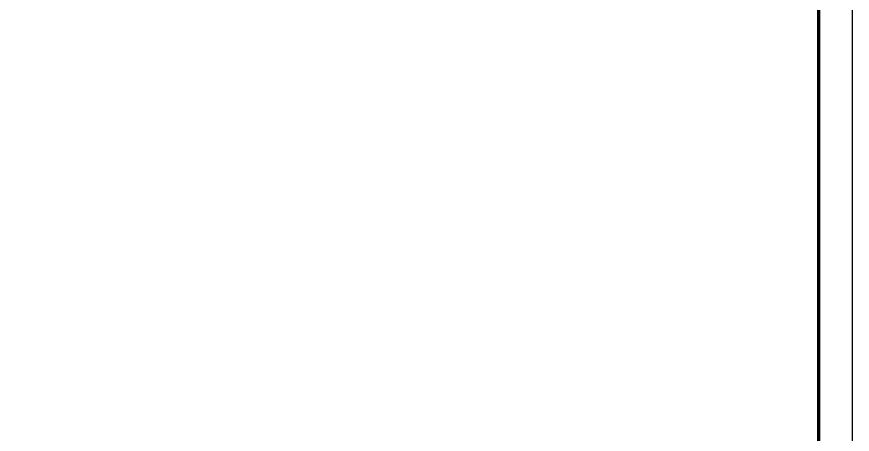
# Model space of a CAD drawing. Header units: millimetres. Extents: x 1601 to 14530, y 1157 to 12625.
# Drawn here: x 2430.5 to 2555.2, y 1862.9 to 1925.2 of the extents above; entities that cross this region are included whole.
import ezdxf
from ezdxf.enums import TextEntityAlignment as Align

# ---------------------------------------------------------------- set-up
doc = ezdxf.new("R2010")
doc.units = ezdxf.units.MM
doc.styles.add('GOST', font='GOST Common.ttf')

# ---------------------------------------------------------------- blocks, each defined once
blk = doc.blocks.new('*U372')
blk.add_lwpolyline([(0, 0), (420, 0), (420, -297), (0, -297)], close=True)
at = {"const_width": 0.5}
blk.add_lwpolyline([(20, -5), (415, -5), (415, -292), (20, -292)], close=True, dxfattribs=at)
at = {"style": 'GOST'}
blk.add_attdef('РАЗРАБОТАЛ', text='', height=2.5, dxfattribs=at).set_placement((250.5, -264.22), align=Align.MIDDLE_LEFT)
blk.add_attdef('ПРОВЕРИЛ', (250.75, -270.73), '', height=2.5, dxfattribs=at)
at = {"style": 'GOST', "flags": 8}
for tag, p in [('ЛИСТ', (387.6, -271.87)), ('ЛИСТОВ', (405.3, -271.86)), ('ФОРМАТ', (380.97, -294.75))]:
    blk.add_attdef(tag, text='', height=3, dxfattribs=at).set_placement(p, align=Align.MIDDLE_CENTER)
blk.add_attdef('ИМЯ_ЧЕРТЕЖА_001', (321.53, -284.99), '', height=3, dxfattribs=at)

msp = doc.modelspace()

# ---------------------------------------------------------------- block references
msp.add_blockref('*U372', (2135.1931, 2097.5804))

doc.saveas('drawing.dxf')
